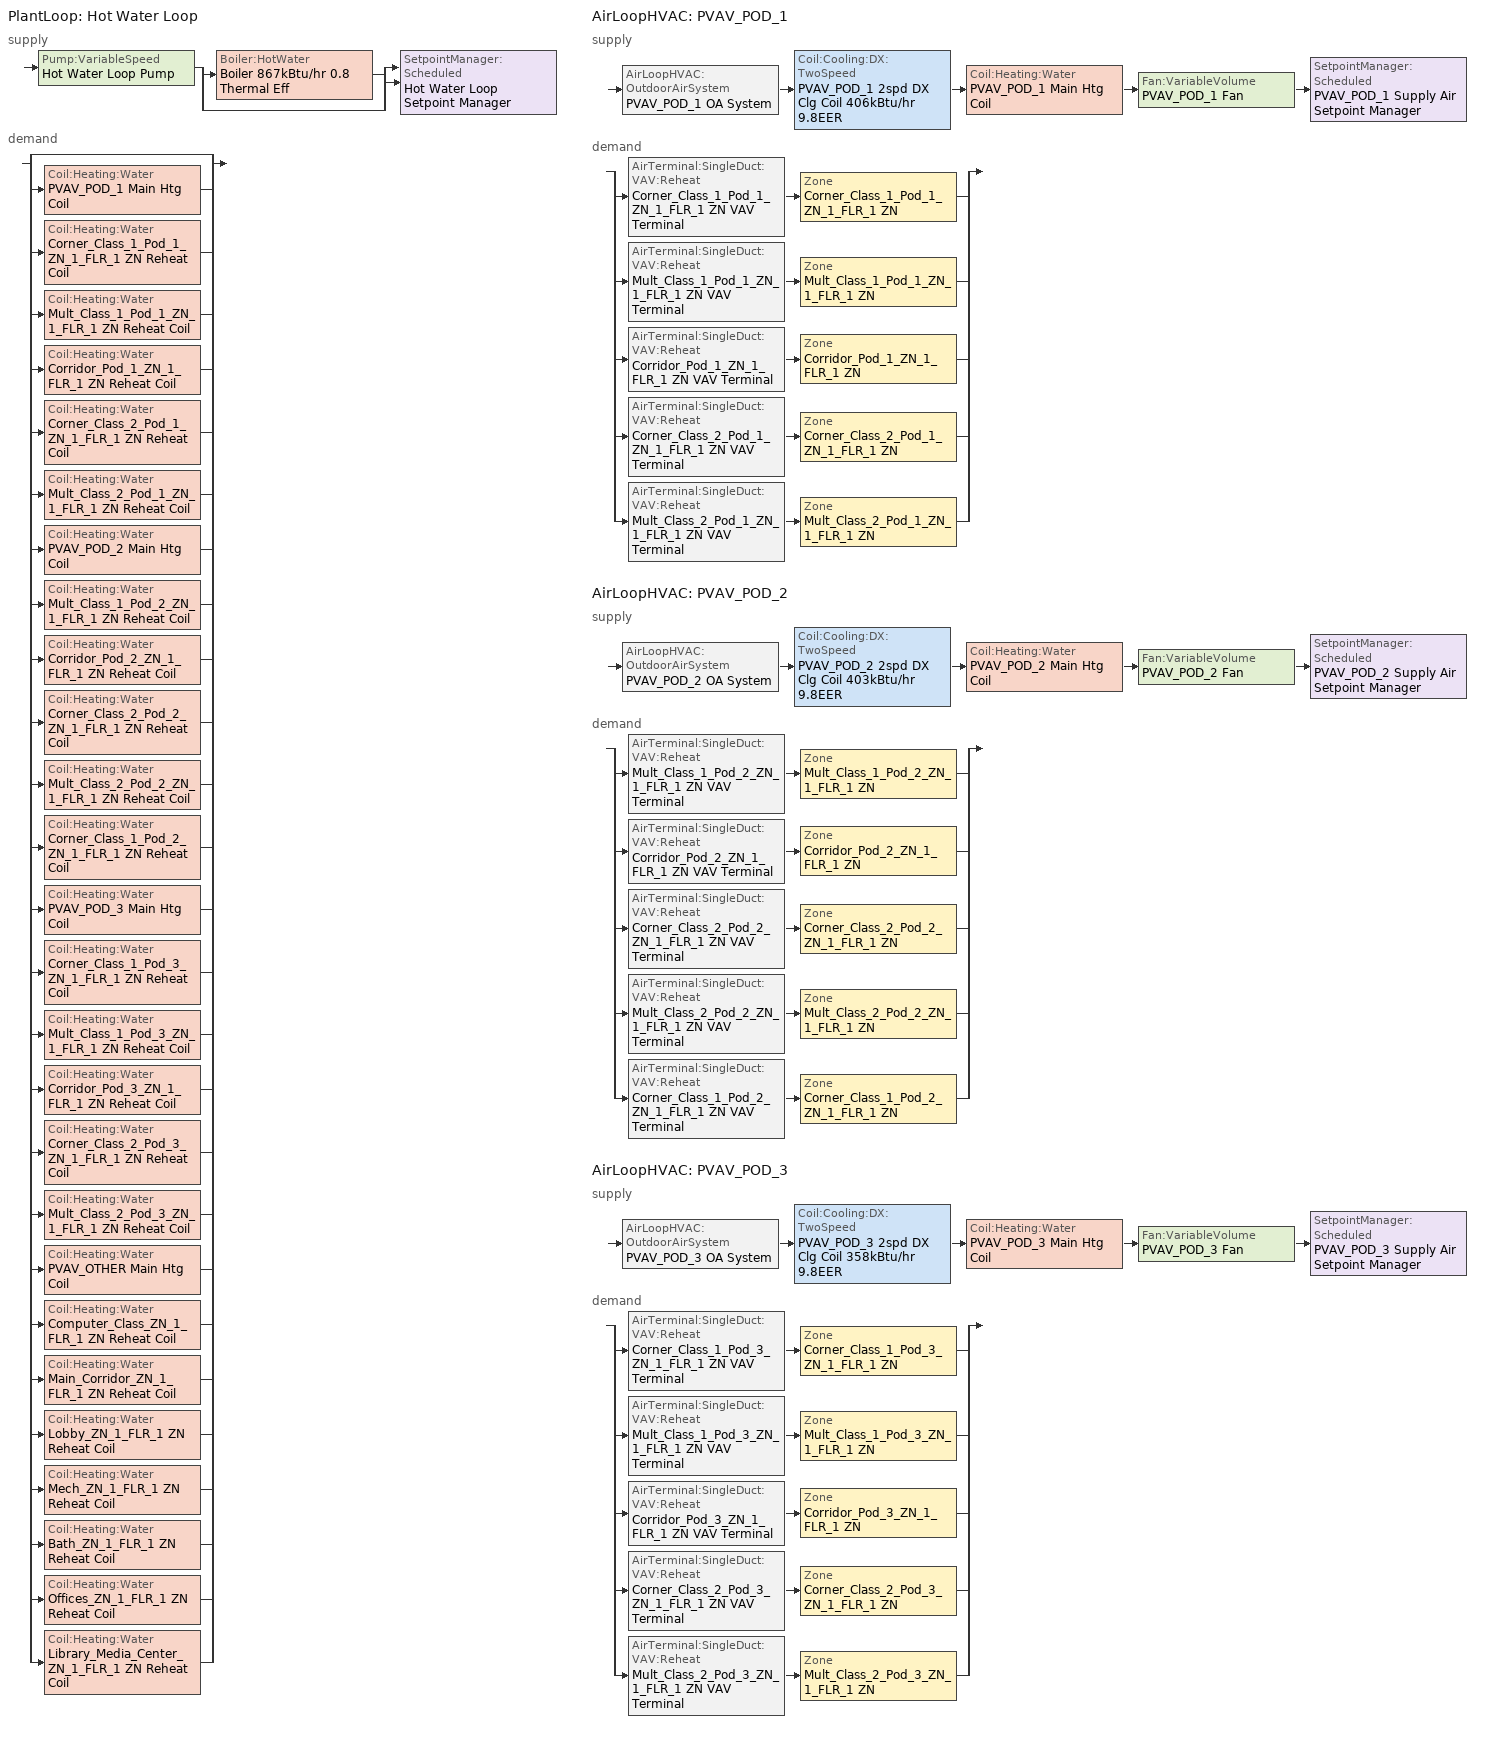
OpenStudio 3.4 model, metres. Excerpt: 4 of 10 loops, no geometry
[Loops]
PlantLoop 'Hot Water Loop'
 supply: Pump:VariableSpeed 'Hot Water Loop Pump' > split
  | Boiler:HotWater 'Boiler 867kBtu/hr 0.8 Thermal Eff'
  | bypass
  join > SetpointManager:Scheduled 'Hot Water Loop Setpoint Manager'
 demand: split
  | bypass
  | Coil:Heating:Water 'PVAV_POD_1 Main Htg Coil'
  | Coil:Heating:Water 'Corner_Class_1_Pod_1_ZN_1_FLR_1 ZN Reheat Coil'
  | Coil:Heating:Water 'Mult_Class_1_Pod_1_ZN_1_FLR_1 ZN Reheat Coil'
  | Coil:Heating:Water 'Corridor_Pod_1_ZN_1_FLR_1 ZN Reheat Coil'
  | Coil:Heating:Water 'Corner_Class_2_Pod_1_ZN_1_FLR_1 ZN Reheat Coil'
  | Coil:Heating:Water 'Mult_Class_2_Pod_1_ZN_1_FLR_1 ZN Reheat Coil'
  | Coil:Heating:Water 'PVAV_POD_2 Main Htg Coil'
  | Coil:Heating:Water 'Mult_Class_1_Pod_2_ZN_1_FLR_1 ZN Reheat Coil'
  | Coil:Heating:Water 'Corridor_Pod_2_ZN_1_FLR_1 ZN Reheat Coil'
  | Coil:Heating:Water 'Corner_Class_2_Pod_2_ZN_1_FLR_1 ZN Reheat Coil'
  | Coil:Heating:Water 'Mult_Class_2_Pod_2_ZN_1_FLR_1 ZN Reheat Coil'
  | Coil:Heating:Water 'Corner_Class_1_Pod_2_ZN_1_FLR_1 ZN Reheat Coil'
  | Coil:Heating:Water 'PVAV_POD_3 Main Htg Coil'
  | Coil:Heating:Water 'Corner_Class_1_Pod_3_ZN_1_FLR_1 ZN Reheat Coil'
  | Coil:Heating:Water 'Mult_Class_1_Pod_3_ZN_1_FLR_1 ZN Reheat Coil'
  | Coil:Heating:Water 'Corridor_Pod_3_ZN_1_FLR_1 ZN Reheat Coil'
  | Coil:Heating:Water 'Corner_Class_2_Pod_3_ZN_1_FLR_1 ZN Reheat Coil'
  | Coil:Heating:Water 'Mult_Class_2_Pod_3_ZN_1_FLR_1 ZN Reheat Coil'
  | Coil:Heating:Water 'PVAV_OTHER Main Htg Coil'
  | Coil:Heating:Water 'Computer_Class_ZN_1_FLR_1 ZN Reheat Coil'
  | Coil:Heating:Water 'Main_Corridor_ZN_1_FLR_1 ZN Reheat Coil'
  | Coil:Heating:Water 'Lobby_ZN_1_FLR_1 ZN Reheat Coil'
  | Coil:Heating:Water 'Mech_ZN_1_FLR_1 ZN Reheat Coil'
  | Coil:Heating:Water 'Bath_ZN_1_FLR_1 ZN Reheat Coil'
  | Coil:Heating:Water 'Offices_ZN_1_FLR_1 ZN Reheat Coil'
  | Coil:Heating:Water 'Library_Media_Center_ZN_1_FLR_1 ZN Reheat Coil'
AirLoopHVAC 'PVAV_POD_1'
 supply: AirLoopHVAC:OutdoorAirSystem 'PVAV_POD_1 OA System' > Coil:Cooling:DX:TwoSpeed 'PVAV_POD_1 2spd DX Clg Coil 406kBtu/hr 9.8EER' > Coil:Heating:Water 'PVAV_POD_1 Main Htg Coil' > Fan:VariableVolume 'PVAV_POD_1 Fan' > SetpointManager:Scheduled 'PVAV_POD_1 Supply Air Setpoint Manager'
 demand: split
  | AirTerminal:SingleDuct:VAV:Reheat 'Corner_Class_1_Pod_1_ZN_1_FLR_1 ZN VAV Terminal' > Zone 'Corner_Class_1_Pod_1_ZN_1_FLR_1 ZN'
  | AirTerminal:SingleDuct:VAV:Reheat 'Mult_Class_1_Pod_1_ZN_1_FLR_1 ZN VAV Terminal' > Zone 'Mult_Class_1_Pod_1_ZN_1_FLR_1 ZN'
  | AirTerminal:SingleDuct:VAV:Reheat 'Corridor_Pod_1_ZN_1_FLR_1 ZN VAV Terminal' > Zone 'Corridor_Pod_1_ZN_1_FLR_1 ZN'
  | AirTerminal:SingleDuct:VAV:Reheat 'Corner_Class_2_Pod_1_ZN_1_FLR_1 ZN VAV Terminal' > Zone 'Corner_Class_2_Pod_1_ZN_1_FLR_1 ZN'
  | AirTerminal:SingleDuct:VAV:Reheat 'Mult_Class_2_Pod_1_ZN_1_FLR_1 ZN VAV Terminal' > Zone 'Mult_Class_2_Pod_1_ZN_1_FLR_1 ZN'
AirLoopHVAC 'PVAV_POD_2'
 supply: AirLoopHVAC:OutdoorAirSystem 'PVAV_POD_2 OA System' > Coil:Cooling:DX:TwoSpeed 'PVAV_POD_2 2spd DX Clg Coil 403kBtu/hr 9.8EER' > Coil:Heating:Water 'PVAV_POD_2 Main Htg Coil' > Fan:VariableVolume 'PVAV_POD_2 Fan' > SetpointManager:Scheduled 'PVAV_POD_2 Supply Air Setpoint Manager'
 demand: split
  | AirTerminal:SingleDuct:VAV:Reheat 'Mult_Class_1_Pod_2_ZN_1_FLR_1 ZN VAV Terminal' > Zone 'Mult_Class_1_Pod_2_ZN_1_FLR_1 ZN'
  | AirTerminal:SingleDuct:VAV:Reheat 'Corridor_Pod_2_ZN_1_FLR_1 ZN VAV Terminal' > Zone 'Corridor_Pod_2_ZN_1_FLR_1 ZN'
  | AirTerminal:SingleDuct:VAV:Reheat 'Corner_Class_2_Pod_2_ZN_1_FLR_1 ZN VAV Terminal' > Zone 'Corner_Class_2_Pod_2_ZN_1_FLR_1 ZN'
  | AirTerminal:SingleDuct:VAV:Reheat 'Mult_Class_2_Pod_2_ZN_1_FLR_1 ZN VAV Terminal' > Zone 'Mult_Class_2_Pod_2_ZN_1_FLR_1 ZN'
  | AirTerminal:SingleDuct:VAV:Reheat 'Corner_Class_1_Pod_2_ZN_1_FLR_1 ZN VAV Terminal' > Zone 'Corner_Class_1_Pod_2_ZN_1_FLR_1 ZN'
AirLoopHVAC 'PVAV_POD_3'
 supply: AirLoopHVAC:OutdoorAirSystem 'PVAV_POD_3 OA System' > Coil:Cooling:DX:TwoSpeed 'PVAV_POD_3 2spd DX Clg Coil 358kBtu/hr 9.8EER' > Coil:Heating:Water 'PVAV_POD_3 Main Htg Coil' > Fan:VariableVolume 'PVAV_POD_3 Fan' > SetpointManager:Scheduled 'PVAV_POD_3 Supply Air Setpoint Manager'
 demand: split
  | AirTerminal:SingleDuct:VAV:Reheat 'Corner_Class_1_Pod_3_ZN_1_FLR_1 ZN VAV Terminal' > Zone 'Corner_Class_1_Pod_3_ZN_1_FLR_1 ZN'
  | AirTerminal:SingleDuct:VAV:Reheat 'Mult_Class_1_Pod_3_ZN_1_FLR_1 ZN VAV Terminal' > Zone 'Mult_Class_1_Pod_3_ZN_1_FLR_1 ZN'
  | AirTerminal:SingleDuct:VAV:Reheat 'Corridor_Pod_3_ZN_1_FLR_1 ZN VAV Terminal' > Zone 'Corridor_Pod_3_ZN_1_FLR_1 ZN'
  | AirTerminal:SingleDuct:VAV:Reheat 'Corner_Class_2_Pod_3_ZN_1_FLR_1 ZN VAV Terminal' > Zone 'Corner_Class_2_Pod_3_ZN_1_FLR_1 ZN'
  | AirTerminal:SingleDuct:VAV:Reheat 'Mult_Class_2_Pod_3_ZN_1_FLR_1 ZN VAV Terminal' > Zone 'Mult_Class_2_Pod_3_ZN_1_FLR_1 ZN'
[Sizing:Zone] Zone Cooling Design Supply Air Temperature Input Method=SupplyAirTemperature; Zone Cooling Design Supply Air Temperature {C}=12.7778; Zone Cooling Design Supply Air Temperature Difference {deltaC}=11.11; Zone Heating Design Supply Air Temperature Input Method=SupplyAirTemperature; Zone Heating Design Supply Air Temperature {C}=50; Zone Heating Design Supply Air Temperature Difference {deltaC}=11.11; Zone Cooling Design Supply Air Humidity Ratio {kg-H2O/kg-air}=0.0085; Zone Heating Design Supply Air Humidity Ratio {kg-H2O/kg-air}=0.008; Cooling Design Air Flow Method=DesignDay; Heating Design Air Flow Method=DesignDay; Account for Dedicated Outdoor Air System=No; Dedicated Outdoor Air System Control Strategy=NeutralSupplyAir; Dedicated Outdoor Air Low Setpoint Temperature for Design {C}=autosize; Dedicated Outdoor Air High Setpoint Temperature for Design {C}=autosize; Design Minimum Zone Ventilation Efficiency=0.6
Corner_Class_1_Pod_1_ZN_1_FLR_1 ZN; Corner_Class_1_Pod_2_ZN_1_FLR_1 ZN; Corner_Class_1_Pod_3_ZN_1_FLR_1 ZN; Corner_Class_2_Pod_1_ZN_1_FLR_1 ZN; Corner_Class_2_Pod_2_ZN_1_FLR_1 ZN; Corner_Class_2_Pod_3_ZN_1_FLR_1 ZN; Corridor_Pod_1_ZN_1_FLR_1 ZN; Corridor_Pod_2_ZN_1_FLR_1 ZN; Corridor_Pod_3_ZN_1_FLR_1 ZN; Mult_Class_1_Pod_1_ZN_1_FLR_1 ZN; Mult_Class_1_Pod_2_ZN_1_FLR_1 ZN; Mult_Class_1_Pod_3_ZN_1_FLR_1 ZN; Mult_Class_2_Pod_1_ZN_1_FLR_1 ZN; Mult_Class_2_Pod_2_ZN_1_FLR_1 ZN; Mult_Class_2_Pod_3_ZN_1_FLR_1 ZN
[Zone equipment]
Corner_Class_1_Pod_1_ZN_1_FLR_1 ZN: Corner_Class_1_Pod_1_ZN_1_FLR_1 ZN VAV Terminal
Corner_Class_1_Pod_2_ZN_1_FLR_1 ZN: Corner_Class_1_Pod_2_ZN_1_FLR_1 ZN VAV Terminal
Corner_Class_1_Pod_3_ZN_1_FLR_1 ZN: Corner_Class_1_Pod_3_ZN_1_FLR_1 ZN VAV Terminal
Corner_Class_2_Pod_1_ZN_1_FLR_1 ZN: Corner_Class_2_Pod_1_ZN_1_FLR_1 ZN VAV Terminal
Corner_Class_2_Pod_2_ZN_1_FLR_1 ZN: Corner_Class_2_Pod_2_ZN_1_FLR_1 ZN VAV Terminal
Corner_Class_2_Pod_3_ZN_1_FLR_1 ZN: Corner_Class_2_Pod_3_ZN_1_FLR_1 ZN VAV Terminal
Corridor_Pod_1_ZN_1_FLR_1 ZN: Corridor_Pod_1_ZN_1_FLR_1 ZN VAV Terminal
Corridor_Pod_2_ZN_1_FLR_1 ZN: Corridor_Pod_2_ZN_1_FLR_1 ZN VAV Terminal
Corridor_Pod_3_ZN_1_FLR_1 ZN: Corridor_Pod_3_ZN_1_FLR_1 ZN VAV Terminal
Mult_Class_1_Pod_1_ZN_1_FLR_1 ZN: Mult_Class_1_Pod_1_ZN_1_FLR_1 ZN VAV Terminal
Mult_Class_1_Pod_2_ZN_1_FLR_1 ZN: Mult_Class_1_Pod_2_ZN_1_FLR_1 ZN VAV Terminal
Mult_Class_1_Pod_3_ZN_1_FLR_1 ZN: Mult_Class_1_Pod_3_ZN_1_FLR_1 ZN VAV Terminal
Mult_Class_2_Pod_1_ZN_1_FLR_1 ZN: Mult_Class_2_Pod_1_ZN_1_FLR_1 ZN VAV Terminal
Mult_Class_2_Pod_2_ZN_1_FLR_1 ZN: Mult_Class_2_Pod_2_ZN_1_FLR_1 ZN VAV Terminal
Mult_Class_2_Pod_3_ZN_1_FLR_1 ZN: Mult_Class_2_Pod_3_ZN_1_FLR_1 ZN VAV Terminal
[PlantLoop]
Hot Water Loop: Fluid Type=Water; Glycol Concentration=0; Minimum Loop Temperature {C}=10; Plant Loop Volume {m3}=Autocalculate; Load Distribution Scheme=Optimal
[Sizing:Plant]
Hot Water Loop: Loop Type=Heating; Design Loop Exit Temperature {C}=82.2222; Loop Design Temperature Difference {deltaC}=11.1111; Sizing Option=NonCoincident; Zone Timesteps in Averaging Window=1; Coincident Sizing Factor Mode=None
[SetpointManager:Scheduled] Control Variable=Temperature
Name | Schedule | Setpoint Node or NodeList
Hot Water Loop Setpoint Manager | Hot Water Loop Temp - 180F | Hot Water Loop Supply Outlet Node
PVAV_POD_1 Supply Air Setpoint Manager | Supply Air Temp - 55.0F | PVAV_POD_1 Supply Outlet Node
PVAV_POD_2 Supply Air Setpoint Manager | Supply Air Temp - 55.0F | PVAV_POD_2 Supply Outlet Node
PVAV_POD_3 Supply Air Setpoint Manager | Supply Air Temp - 55.0F | PVAV_POD_3 Supply Outlet Node
[Pump:VariableSpeed]
Hot Water Loop Pump: Rated Pump Head {Pa}=179344; Motor Efficiency=0.865; Coefficient 1 of the Part Load Performance Curve=0; Coefficient 2 of the Part Load Performance Curve=3.2485; Coefficient 3 of the Part Load Performance Curve=-4.7443; Coefficient 4 of the Part Load Performance Curve=2.5294; Pump Control Type=Intermittent; Skin Loss Radiative Fraction=0.5; Design Power Sizing Method=PowerPerFlowPerPressure; Design Electric Power per Unit Flow Rate {W/(m3/s)}=348701.1; Design Shaft Power per Unit Flow Rate per Unit Head {W-s/m3-Pa}=1.28205; Design Minimum Flow Rate Fraction=0
[Boiler:HotWater]
Boiler 867kBtu/hr 0.8 Thermal Eff: Fuel Type=NaturalGas; Nominal Thermal Efficiency=0.8; Efficiency Curve Temperature Evaluation Variable=LeavingBoiler; Normalized Boiler Efficiency Curve=Boiler with No Minimum Turndown; Minimum Part Load Ratio=0; Maximum Part Load Ratio=1.2; Optimum Part Load Ratio=1; Water Outlet Upper Temperature Limit {C}=95; Boiler Flow Mode=LeavingSetpointModulated; Parasitic Electric Load {W}=0; Sizing Factor=1
[AirLoopHVAC] Availability Schedule=SchoolPrimary HVACOperationSchd; Design Supply Air Flow Rate {m3/s}=autosize; Design Return Air Flow Fraction of Supply Air Flow=1
PVAV_POD_1; PVAV_POD_2; PVAV_POD_3
[Sizing:System] Type of Load to Size On=Sensible; Central Heating Maximum System Air Flow Ratio=0.3; Preheat Design Temperature {C}=7.22222; Preheat Design Humidity Ratio {kg-H2O/kg-Air}=0.008; Precool Design Temperature {C}=12.7778; Precool Design Humidity Ratio {kg-H2O/kg-Air}=0.008; Central Cooling Design Supply Air Temperature {C}=12.7778; Central Heating Design Supply Air Temperature {C}=12.7778; Sizing Option=Coincident; 100% Outdoor Air in Cooling=No; 100% Outdoor Air in Heating=No; Central Cooling Design Supply Air Humidity Ratio {kg-H2O/kg-Air}=0.0085; Central Heating Design Supply Air Humidity Ratio {kg-H2O/kg-Air}=0.008; Cooling Design Air Flow Method=DesignDay; Heating Design Air Flow Method=DesignDay; System Outdoor Air Method=ZoneSum; Zone Maximum Outdoor Air Fraction=1; Cooling Supply Air Flow Rate Per Floor Area {m3/s-m2}=0.00996765; Cooling Fraction of Autosized Cooling Supply Air Flow Rate=1; Cooling Supply Air Flow Rate Per Unit Cooling Capacity {m3/s-W}=3.94755e-05; Heating Supply Air Flow Rate Per Floor Area {m3/s-m2}=0.00996765; Heating Fraction of Autosized Heating Supply Air Flow Rate=1; Heating Fraction of Autosized Cooling Supply Air Flow Rate=1; Heating Supply Air Flow Rate Per Unit Heating Capacity {m3/s-W}=3.15882e-05; Cooling Design Capacity Method=CoolingDesignCapacity; Cooling Design Capacity {W}=autosize; Cooling Design Capacity Per Floor Area {W/m2}=234.7; Fraction of Autosized Cooling Design Capacity=1; Heating Design Capacity Method=HeatingDesignCapacity; Heating Design Capacity {W}=autosize; Heating Design Capacity Per Floor Area {W/m2}=157; Fraction of Autosized Heating Design Capacity=1; Central Cooling Capacity Control Method=OnOff; Occupant Diversity=autosize
Name | Design Outdoor Air Flow Rate {m3/s}
PVAV_POD_1; PVAV_POD_2 | 3.706368
PVAV_POD_3 | 3.198876
[Fan:VariableVolume] Availability Schedule=Always On Discrete; Fan Total Efficiency=0.6006; Pressure Rise {Pa}=1389.92; Maximum Flow Rate {m3/s}=Autosize; Fan Power Minimum Flow Rate Input Method=Fraction; Fan Power Minimum Flow Fraction=0.25; Fan Power Minimum Air Flow Rate {m3/s}=0; Motor Efficiency=0.924; Motor In Airstream Fraction=1; Fan Power Coefficient 1=0.04076; Fan Power Coefficient 2=0.0881; Fan Power Coefficient 3=-0.0729; Fan Power Coefficient 4=0.9437; Fan Power Coefficient 5=0
PVAV_POD_1 Fan; PVAV_POD_2 Fan; PVAV_POD_3 Fan
[Coil:Heating:Water] Availability Schedule=Always On Discrete; Rated Inlet Water Temperature {C}=82.2222; Rated Outlet Water Temperature {C}=71.1111
Name | Rated Inlet Air Temperature {C} | Rated Outlet Air Temperature {C}
PVAV_POD_1 Main Htg Coil; PVAV_POD_2 Main Htg Coil; PVAV_POD_3 Main Htg Coil; PVAV_OTHER Main Htg Coil | 7.22222 | 12.7778
Corner_Class_1_Pod_1_ZN_1_FLR_1 ZN Reheat Coil; Mult_Class_1_Pod_1_ZN_1_FLR_1 ZN Reheat Coil; Corridor_Pod_1_ZN_1_FLR_1 ZN Reheat Coil; Corner_Class_2_Pod_1_ZN_1_FLR_1 ZN Reheat Coil; Mult_Class_2_Pod_1_ZN_1_FLR_1 ZN Reheat Coil; Mult_Class_1_Pod_2_ZN_1_FLR_1 ZN Reheat Coil; Corridor_Pod_2_ZN_1_FLR_1 ZN Reheat Coil; Corner_Class_2_Pod_2_ZN_1_FLR_1 ZN Reheat Coil; Mult_Class_2_Pod_2_ZN_1_FLR_1 ZN Reheat Coil; Corner_Class_1_Pod_2_ZN_1_FLR_1 ZN Reheat Coil; Corner_Class_1_Pod_3_ZN_1_FLR_1 ZN Reheat Coil; Mult_Class_1_Pod_3_ZN_1_FLR_1 ZN Reheat Coil; Corridor_Pod_3_ZN_1_FLR_1 ZN Reheat Coil; Corner_Class_2_Pod_3_ZN_1_FLR_1 ZN Reheat Coil; Mult_Class_2_Pod_3_ZN_1_FLR_1 ZN Reheat Coil; Computer_Class_ZN_1_FLR_1 ZN Reheat Coil; Main_Corridor_ZN_1_FLR_1 ZN Reheat Coil; Lobby_ZN_1_FLR_1 ZN Reheat Coil; Mech_ZN_1_FLR_1 ZN Reheat Coil; Bath_ZN_1_FLR_1 ZN Reheat Coil; Offices_ZN_1_FLR_1 ZN Reheat Coil; Library_Media_Center_ZN_1_FLR_1 ZN Reheat Coil | 12.7778 | 50
[Controller:WaterCoil] Action=Normal; Controller Convergence Tolerance {deltaC}=0.0001; Minimum Actuated Flow {m3/s}=0
Name | Water Coil
PVAV_POD_1 Main Htg Coil Controller | PVAV_POD_1 Main Htg Coil
Corner_Class_1_Pod_1_ZN_1_FLR_1 ZN Reheat Coil Controller | Corner_Class_1_Pod_1_ZN_1_FLR_1 ZN Reheat Coil
Mult_Class_1_Pod_1_ZN_1_FLR_1 ZN Reheat Coil Controller | Mult_Class_1_Pod_1_ZN_1_FLR_1 ZN Reheat Coil
Corridor_Pod_1_ZN_1_FLR_1 ZN Reheat Coil Controller | Corridor_Pod_1_ZN_1_FLR_1 ZN Reheat Coil
Corner_Class_2_Pod_1_ZN_1_FLR_1 ZN Reheat Coil Controller | Corner_Class_2_Pod_1_ZN_1_FLR_1 ZN Reheat Coil
Mult_Class_2_Pod_1_ZN_1_FLR_1 ZN Reheat Coil Controller | Mult_Class_2_Pod_1_ZN_1_FLR_1 ZN Reheat Coil
PVAV_POD_2 Main Htg Coil Controller | PVAV_POD_2 Main Htg Coil
Mult_Class_1_Pod_2_ZN_1_FLR_1 ZN Reheat Coil Controller | Mult_Class_1_Pod_2_ZN_1_FLR_1 ZN Reheat Coil
Corridor_Pod_2_ZN_1_FLR_1 ZN Reheat Coil Controller | Corridor_Pod_2_ZN_1_FLR_1 ZN Reheat Coil
Corner_Class_2_Pod_2_ZN_1_FLR_1 ZN Reheat Coil Controller | Corner_Class_2_Pod_2_ZN_1_FLR_1 ZN Reheat Coil
Mult_Class_2_Pod_2_ZN_1_FLR_1 ZN Reheat Coil Controller | Mult_Class_2_Pod_2_ZN_1_FLR_1 ZN Reheat Coil
Corner_Class_1_Pod_2_ZN_1_FLR_1 ZN Reheat Coil Controller | Corner_Class_1_Pod_2_ZN_1_FLR_1 ZN Reheat Coil
PVAV_POD_3 Main Htg Coil Controller | PVAV_POD_3 Main Htg Coil
Corner_Class_1_Pod_3_ZN_1_FLR_1 ZN Reheat Coil Controller | Corner_Class_1_Pod_3_ZN_1_FLR_1 ZN Reheat Coil
Mult_Class_1_Pod_3_ZN_1_FLR_1 ZN Reheat Coil Controller | Mult_Class_1_Pod_3_ZN_1_FLR_1 ZN Reheat Coil
Corridor_Pod_3_ZN_1_FLR_1 ZN Reheat Coil Controller | Corridor_Pod_3_ZN_1_FLR_1 ZN Reheat Coil
Corner_Class_2_Pod_3_ZN_1_FLR_1 ZN Reheat Coil Controller | Corner_Class_2_Pod_3_ZN_1_FLR_1 ZN Reheat Coil
Mult_Class_2_Pod_3_ZN_1_FLR_1 ZN Reheat Coil Controller | Mult_Class_2_Pod_3_ZN_1_FLR_1 ZN Reheat Coil
PVAV_OTHER Main Htg Coil Controller | PVAV_OTHER Main Htg Coil
Computer_Class_ZN_1_FLR_1 ZN Reheat Coil Controller | Computer_Class_ZN_1_FLR_1 ZN Reheat Coil
Main_Corridor_ZN_1_FLR_1 ZN Reheat Coil Controller | Main_Corridor_ZN_1_FLR_1 ZN Reheat Coil
Lobby_ZN_1_FLR_1 ZN Reheat Coil Controller | Lobby_ZN_1_FLR_1 ZN Reheat Coil
Mech_ZN_1_FLR_1 ZN Reheat Coil Controller | Mech_ZN_1_FLR_1 ZN Reheat Coil
Bath_ZN_1_FLR_1 ZN Reheat Coil Controller | Bath_ZN_1_FLR_1 ZN Reheat Coil
Offices_ZN_1_FLR_1 ZN Reheat Coil Controller | Offices_ZN_1_FLR_1 ZN Reheat Coil
Library_Media_Center_ZN_1_FLR_1 ZN Reheat Coil Controller | Library_Media_Center_ZN_1_FLR_1 ZN Reheat Coil
[Coil:Cooling:DX:TwoSpeed] Availability Schedule=Always On Discrete; Rated High Speed Total Cooling Capacity {W}=Autosize; Rated High Speed Sensible Heat Ratio=Autosize; Rated High Speed COP {W/W}=3.39929; Rated High Speed Air Flow Rate {m3/s}=Autosize; Unit Internal Static Air Pressure {Pa}=773.3; Total Cooling Capacity Function of Temperature Curve=PSZ-AC_Unitary_PackagecoolCapFT; Total Cooling Capacity Function of Flow Fraction Curve=PSZ-AC_Unitary_PackagecoolFFF; Energy Input Ratio Function of Temperature Curve=PSZ-AC DX Unitary Package EIRFT; Energy Input Ratio Function of Flow Fraction Curve=PSZ-AC_Unitary_PackagecoolEIRFFF; Part Load Fraction Correlation Curve=PSZ-AC_Unitary_PackagecoolPLR; Rated Low Speed Total Cooling Capacity {W}=Autosize; Rated Low Speed Sensible Heat Ratio=0.69; Rated Low Speed COP {W/W}=3.39929; Low Speed Total Cooling Capacity Function of Temperature Curve=PSZ-AC_Unitary_PackagecoolCapFT; Low Speed Energy Input Ratio Function of Temperature Curve=PSZ-AC DX Unitary Package EIRFT; Condenser Type=AirCooled; Minimum Outdoor Dry-Bulb Temperature for Compressor Operation {C}=-25; High Speed Evaporative Condenser Effectiveness=0; High Speed Evaporative Condenser Air Flow Rate {m3/s}=Autosize; High Speed Evaporative Condenser Pump Rated Power Consumption {W}=Autosize; Low Speed Evaporative Condenser Effectiveness=0; Low Speed Evaporative Condenser Air Flow Rate {m3/s}=Autosize; Low Speed Evaporative Condenser Pump Rated Power Consumption {W}=Autosize; Basin Heater Capacity {W/K}=10; Basin Heater Setpoint Temperature {C}=2
PVAV_POD_1 2spd DX Clg Coil 406kBtu/hr 9.8EER; PVAV_POD_2 2spd DX Clg Coil 403kBtu/hr 9.8EER; PVAV_POD_3 2spd DX Clg Coil 358kBtu/hr 9.8EER
[Controller:OutdoorAir] Minimum Outdoor Air Flow Rate {m3/s}=0; Maximum Outdoor Air Flow Rate {m3/s}=Autosize; Economizer Control Type=DifferentialEnthalpy; Economizer Control Action Type=ModulateFlow; Lockout Type=LockoutWithHeating; Minimum Limit Type=FixedMinimum; Minimum Outdoor Air Schedule=SchoolPrimary MinOA_MotorizedDamper_Sched; High Humidity Control=No; Heat Recovery Bypass Control Type=BypassWhenOAFlowGreaterThanMinimum
Name | Controller Mechanical Ventilation
Controller Outdoor Air 1 | PVAV_POD_1 Ventilation Controller
Controller Outdoor Air 2 | PVAV_POD_2 Ventilation Controller
Controller Outdoor Air 3 | PVAV_POD_3 Ventilation Controller
[Controller:MechanicalVentilation] Availability Schedule=SchoolPrimary MinOA_MotorizedDamper_Sched
PVAV_POD_1 Ventilation Controller; PVAV_POD_2 Ventilation Controller; PVAV_POD_3 Ventilation Controller
[AirLoopHVAC:OutdoorAirSystem]
Name | Controller
PVAV_POD_1 OA System | Controller Outdoor Air 1
PVAV_POD_2 OA System | Controller Outdoor Air 2
PVAV_POD_3 OA System | Controller Outdoor Air 3
[AirTerminal:SingleDuct:VAV:Reheat] Availability Schedule=Always On Discrete; Maximum Air Flow Rate {m3/s}=AutoSize; Zone Minimum Air Flow Input Method=Constant; Fixed Minimum Air Flow Rate {m3/s}=0; Maximum Hot Water or Steam Flow Rate {m3/s}=AutoSize; Minimum Hot Water or Steam Flow Rate {m3/s}=0; Convergence Tolerance=0.001; Damper Heating Action=ReverseWithLimits; Maximum Flow per Zone Floor Area During Reheat {m3/s-m2}=AutoSize; Maximum Flow Fraction During Reheat=AutoSize; Maximum Reheat Air Temperature {C}=50; Control For Outdoor Air=No
Name | Constant Minimum Air Flow Fraction | Reheat Coil
Corner_Class_1_Pod_1_ZN_1_FLR_1 ZN VAV Terminal | 0.767364 | Corner_Class_1_Pod_1_ZN_1_FLR_1 ZN Reheat Coil
Mult_Class_1_Pod_1_ZN_1_FLR_1 ZN VAV Terminal | 0.767364 | Mult_Class_1_Pod_1_ZN_1_FLR_1 ZN Reheat Coil
Corridor_Pod_1_ZN_1_FLR_1 ZN VAV Terminal | 0.767364 | Corridor_Pod_1_ZN_1_FLR_1 ZN Reheat Coil
Corner_Class_2_Pod_1_ZN_1_FLR_1 ZN VAV Terminal | 0.767364 | Corner_Class_2_Pod_1_ZN_1_FLR_1 ZN Reheat Coil
Mult_Class_2_Pod_1_ZN_1_FLR_1 ZN VAV Terminal | 0.767364 | Mult_Class_2_Pod_1_ZN_1_FLR_1 ZN Reheat Coil
Mult_Class_1_Pod_2_ZN_1_FLR_1 ZN VAV Terminal | 0.773772 | Mult_Class_1_Pod_2_ZN_1_FLR_1 ZN Reheat Coil
Corridor_Pod_2_ZN_1_FLR_1 ZN VAV Terminal | 0.773772 | Corridor_Pod_2_ZN_1_FLR_1 ZN Reheat Coil
Corner_Class_2_Pod_2_ZN_1_FLR_1 ZN VAV Terminal | 0.773772 | Corner_Class_2_Pod_2_ZN_1_FLR_1 ZN Reheat Coil
Mult_Class_2_Pod_2_ZN_1_FLR_1 ZN VAV Terminal | 0.773772 | Mult_Class_2_Pod_2_ZN_1_FLR_1 ZN Reheat Coil
Corner_Class_1_Pod_2_ZN_1_FLR_1 ZN VAV Terminal | 0.773772 | Corner_Class_1_Pod_2_ZN_1_FLR_1 ZN Reheat Coil
Corner_Class_1_Pod_3_ZN_1_FLR_1 ZN VAV Terminal | 0.752677 | Corner_Class_1_Pod_3_ZN_1_FLR_1 ZN Reheat Coil
Mult_Class_1_Pod_3_ZN_1_FLR_1 ZN VAV Terminal | 0.752677 | Mult_Class_1_Pod_3_ZN_1_FLR_1 ZN Reheat Coil
Corridor_Pod_3_ZN_1_FLR_1 ZN VAV Terminal | 0.752677 | Corridor_Pod_3_ZN_1_FLR_1 ZN Reheat Coil
Corner_Class_2_Pod_3_ZN_1_FLR_1 ZN VAV Terminal | 0.752677 | Corner_Class_2_Pod_3_ZN_1_FLR_1 ZN Reheat Coil
Mult_Class_2_Pod_3_ZN_1_FLR_1 ZN VAV Terminal | 0.752677 | Mult_Class_2_Pod_3_ZN_1_FLR_1 ZN Reheat Coil
[EnergyManagementSystem:Sensor] Output Variable or Output Meter=Zone Lights Electricity Rate
Name | Output Variable or Output Meter Index Key
Corner_Class_1_Pod_1_ZN_1_FLR_1ZN_LSr | Corner_Class_1_Pod_1_ZN_1_FLR_1 ZN
Corner_Class_1_Pod_2_ZN_1_FLR_1ZN_LSr | Corner_Class_1_Pod_2_ZN_1_FLR_1 ZN
Corner_Class_1_Pod_3_ZN_1_FLR_1ZN_LSr | Corner_Class_1_Pod_3_ZN_1_FLR_1 ZN
Corner_Class_2_Pod_1_ZN_1_FLR_1ZN_LSr | Corner_Class_2_Pod_1_ZN_1_FLR_1 ZN
Corner_Class_2_Pod_2_ZN_1_FLR_1ZN_LSr | Corner_Class_2_Pod_2_ZN_1_FLR_1 ZN
Corner_Class_2_Pod_3_ZN_1_FLR_1ZN_LSr | Corner_Class_2_Pod_3_ZN_1_FLR_1 ZN
Corridor_Pod_1_ZN_1_FLR_1ZN_LSr | Corridor_Pod_1_ZN_1_FLR_1 ZN
Corridor_Pod_2_ZN_1_FLR_1ZN_LSr | Corridor_Pod_2_ZN_1_FLR_1 ZN
Corridor_Pod_3_ZN_1_FLR_1ZN_LSr | Corridor_Pod_3_ZN_1_FLR_1 ZN
Mult_Class_1_Pod_1_ZN_1_FLR_1ZN_LSr | Mult_Class_1_Pod_1_ZN_1_FLR_1 ZN
Mult_Class_1_Pod_2_ZN_1_FLR_1ZN_LSr | Mult_Class_1_Pod_2_ZN_1_FLR_1 ZN
Mult_Class_1_Pod_3_ZN_1_FLR_1ZN_LSr | Mult_Class_1_Pod_3_ZN_1_FLR_1 ZN
Mult_Class_2_Pod_1_ZN_1_FLR_1ZN_LSr | Mult_Class_2_Pod_1_ZN_1_FLR_1 ZN
Mult_Class_2_Pod_2_ZN_1_FLR_1ZN_LSr | Mult_Class_2_Pod_2_ZN_1_FLR_1 ZN
Mult_Class_2_Pod_3_ZN_1_FLR_1ZN_LSr | Mult_Class_2_Pod_3_ZN_1_FLR_1 ZN
[EnergyManagementSystem:Program]
SET_Corner_Class_1_Pod_2_ZN_1_FLR_1ZN_Light_EMS_Program: SET Corner_Class_1_Pod_2_ZN_1_FLR_1ZN_LSr_IP=0.093*Corner_Class_1_Pod_2_ZN_1_FLR_1ZN_LSr/Corner_Class_1_Pod_2_ZN_1_FLR_1ZN_Area; IF (Business_Sensor <= 0) && (Corner_Class_1_Pod_2_ZN_1_FLR_1ZN_LSr_IP >= 0.02); SET Corner_Class_1_Pod_2_ZN_1_FLR_1ZN_Light1_Actuator = 0.02*Corner_Class_1_Pod_2_ZN_1_FLR_1ZN_Area/0.09290304; ELSE; SET Corner_Class_1_Pod_2_ZN_1_FLR_1ZN_Light1_Actuator = NULL; ENDIF
SET_Corner_Class_1_Pod_3_ZN_1_FLR_1ZN_Light_EMS_Program: SET Corner_Class_1_Pod_3_ZN_1_FLR_1ZN_LSr_IP=0.093*Corner_Class_1_Pod_3_ZN_1_FLR_1ZN_LSr/Corner_Class_1_Pod_3_ZN_1_FLR_1ZN_Area; IF (Business_Sensor <= 0) && (Corner_Class_1_Pod_3_ZN_1_FLR_1ZN_LSr_IP >= 0.02); SET Corner_Class_1_Pod_3_ZN_1_FLR_1ZN_Light1_Actuator = 0.02*Corner_Class_1_Pod_3_ZN_1_FLR_1ZN_Area/0.09290304; ELSE; SET Corner_Class_1_Pod_3_ZN_1_FLR_1ZN_Light1_Actuator = NULL; ENDIF
SET_Corner_Class_2_Pod_1_ZN_1_FLR_1ZN_Light_EMS_Program: SET Corner_Class_2_Pod_1_ZN_1_FLR_1ZN_LSr_IP=0.093*Corner_Class_2_Pod_1_ZN_1_FLR_1ZN_LSr/Corner_Class_2_Pod_1_ZN_1_FLR_1ZN_Area; IF (Business_Sensor <= 0) && (Corner_Class_2_Pod_1_ZN_1_FLR_1ZN_LSr_IP >= 0.02); SET Corner_Class_2_Pod_1_ZN_1_FLR_1ZN_Light1_Actuator = 0.02*Corner_Class_2_Pod_1_ZN_1_FLR_1ZN_Area/0.09290304; ELSE; SET Corner_Class_2_Pod_1_ZN_1_FLR_1ZN_Light1_Actuator = NULL; ENDIF
SET_Corner_Class_2_Pod_2_ZN_1_FLR_1ZN_Light_EMS_Program: SET Corner_Class_2_Pod_2_ZN_1_FLR_1ZN_LSr_IP=0.093*Corner_Class_2_Pod_2_ZN_1_FLR_1ZN_LSr/Corner_Class_2_Pod_2_ZN_1_FLR_1ZN_Area; IF (Business_Sensor <= 0) && (Corner_Class_2_Pod_2_ZN_1_FLR_1ZN_LSr_IP >= 0.02); SET Corner_Class_2_Pod_2_ZN_1_FLR_1ZN_Light1_Actuator = 0.02*Corner_Class_2_Pod_2_ZN_1_FLR_1ZN_Area/0.09290304; ELSE; SET Corner_Class_2_Pod_2_ZN_1_FLR_1ZN_Light1_Actuator = NULL; ENDIF
SET_Corner_Class_2_Pod_3_ZN_1_FLR_1ZN_Light_EMS_Program: SET Corner_Class_2_Pod_3_ZN_1_FLR_1ZN_LSr_IP=0.093*Corner_Class_2_Pod_3_ZN_1_FLR_1ZN_LSr/Corner_Class_2_Pod_3_ZN_1_FLR_1ZN_Area; IF (Business_Sensor <= 0) && (Corner_Class_2_Pod_3_ZN_1_FLR_1ZN_LSr_IP >= 0.02); SET Corner_Class_2_Pod_3_ZN_1_FLR_1ZN_Light1_Actuator = 0.02*Corner_Class_2_Pod_3_ZN_1_FLR_1ZN_Area/0.09290304; ELSE; SET Corner_Class_2_Pod_3_ZN_1_FLR_1ZN_Light1_Actuator = NULL; ENDIF
SET_Corridor_Pod_1_ZN_1_FLR_1ZN_Light_EMS_Program: SET Corridor_Pod_1_ZN_1_FLR_1ZN_LSr_IP=0.093*Corridor_Pod_1_ZN_1_FLR_1ZN_LSr/Corridor_Pod_1_ZN_1_FLR_1ZN_Area; IF (Business_Sensor <= 0) && (Corridor_Pod_1_ZN_1_FLR_1ZN_LSr_IP >= 0.02); SET Corridor_Pod_1_ZN_1_FLR_1ZN_Light1_Actuator = 0.02*Corridor_Pod_1_ZN_1_FLR_1ZN_Area/0.09290304; ELSE; SET Corridor_Pod_1_ZN_1_FLR_1ZN_Light1_Actuator = NULL; ENDIF
SET_Corridor_Pod_2_ZN_1_FLR_1ZN_Light_EMS_Program: SET Corridor_Pod_2_ZN_1_FLR_1ZN_LSr_IP=0.093*Corridor_Pod_2_ZN_1_FLR_1ZN_LSr/Corridor_Pod_2_ZN_1_FLR_1ZN_Area; IF (Business_Sensor <= 0) && (Corridor_Pod_2_ZN_1_FLR_1ZN_LSr_IP >= 0.02); SET Corridor_Pod_2_ZN_1_FLR_1ZN_Light1_Actuator = 0.02*Corridor_Pod_2_ZN_1_FLR_1ZN_Area/0.09290304; ELSE; SET Corridor_Pod_2_ZN_1_FLR_1ZN_Light1_Actuator = NULL; ENDIF
SET_Corridor_Pod_3_ZN_1_FLR_1ZN_Light_EMS_Program: SET Corridor_Pod_3_ZN_1_FLR_1ZN_LSr_IP=0.093*Corridor_Pod_3_ZN_1_FLR_1ZN_LSr/Corridor_Pod_3_ZN_1_FLR_1ZN_Area; IF (Business_Sensor <= 0) && (Corridor_Pod_3_ZN_1_FLR_1ZN_LSr_IP >= 0.02); SET Corridor_Pod_3_ZN_1_FLR_1ZN_Light1_Actuator = 0.02*Corridor_Pod_3_ZN_1_FLR_1ZN_Area/0.09290304; ELSE; SET Corridor_Pod_3_ZN_1_FLR_1ZN_Light1_Actuator = NULL; ENDIF
SET_Gym_ZN_1_FLR_1ZN_Light_EMS_Program: SET Gym_ZN_1_FLR_1ZN_LSr_IP=0.093*Gym_ZN_1_FLR_1ZN_LSr/Gym_ZN_1_FLR_1ZN_Area; IF (Business_Sensor <= 0) && (Gym_ZN_1_FLR_1ZN_LSr_IP >= 0.02); SET Gym_ZN_1_FLR_1ZN_Light1_Actuator = 0.02*Gym_ZN_1_FLR_1ZN_Area/0.09290304; ELSE; SET Gym_ZN_1_FLR_1ZN_Light1_Actuator = NULL; ENDIF
SET_Kitchen_ZN_1_FLR_1ZN_Light_EMS_Program: SET Kitchen_ZN_1_FLR_1ZN_LSr_IP=0.093*Kitchen_ZN_1_FLR_1ZN_LSr/Kitchen_ZN_1_FLR_1ZN_Area; IF (Business_Sensor <= 0) && (Kitchen_ZN_1_FLR_1ZN_LSr_IP >= 0.02); SET Kitchen_ZN_1_FLR_1ZN_Light1_Actuator = 0.02*Kitchen_ZN_1_FLR_1ZN_Area/0.09290304; ELSE; SET Kitchen_ZN_1_FLR_1ZN_Light1_Actuator = NULL; ENDIF
SET_Library_Media_Center_ZN_1_FLR_1ZN_Light_EMS_Program: SET Library_Media_Center_ZN_1_FLR_1ZN_LSr_IP=0.093*Library_Media_Center_ZN_1_FLR_1ZN_LSr/Library_Media_Center_ZN_1_FLR_1ZN_Area; IF (Business_Sensor <= 0) && (Library_Media_Center_ZN_1_FLR_1ZN_LSr_IP >= 0.02); SET Library_Media_Center_ZN_1_FLR_1ZN_Light1_Actuator = 0.02*Library_Media_Center_ZN_1_FLR_1ZN_Area/0.09290304; ELSE; SET Library_Media_Center_ZN_1_FLR_1ZN_Light1_Actuator = NULL; ENDIF
SET_Lobby_ZN_1_FLR_1ZN_Light_EMS_Program: SET Lobby_ZN_1_FLR_1ZN_LSr_IP=0.093*Lobby_ZN_1_FLR_1ZN_LSr/Lobby_ZN_1_FLR_1ZN_Area; IF (Business_Sensor <= 0) && (Lobby_ZN_1_FLR_1ZN_LSr_IP >= 0.02); SET Lobby_ZN_1_FLR_1ZN_Light1_Actuator = 0.02*Lobby_ZN_1_FLR_1ZN_Area/0.09290304; ELSE; SET Lobby_ZN_1_FLR_1ZN_Light1_Actuator = NULL; ENDIF
SET_Main_Corridor_ZN_1_FLR_1ZN_Light_EMS_Program: SET Main_Corridor_ZN_1_FLR_1ZN_LSr_IP=0.093*Main_Corridor_ZN_1_FLR_1ZN_LSr/Main_Corridor_ZN_1_FLR_1ZN_Area; IF (Business_Sensor <= 0) && (Main_Corridor_ZN_1_FLR_1ZN_LSr_IP >= 0.02); SET Main_Corridor_ZN_1_FLR_1ZN_Light1_Actuator = 0.02*Main_Corridor_ZN_1_FLR_1ZN_Area/0.09290304; ELSE; SET Main_Corridor_ZN_1_FLR_1ZN_Light1_Actuator = NULL; ENDIF
SET_Mech_ZN_1_FLR_1ZN_Light_EMS_Program: SET Mech_ZN_1_FLR_1ZN_LSr_IP=0.093*Mech_ZN_1_FLR_1ZN_LSr/Mech_ZN_1_FLR_1ZN_Area; IF (Business_Sensor <= 0) && (Mech_ZN_1_FLR_1ZN_LSr_IP >= 0.02); SET Mech_ZN_1_FLR_1ZN_Light1_Actuator = 0.02*Mech_ZN_1_FLR_1ZN_Area/0.09290304; ELSE; SET Mech_ZN_1_FLR_1ZN_Light1_Actuator = NULL; ENDIF
SET_Mult_Class_1_Pod_1_ZN_1_FLR_1ZN_Light_EMS_Program: SET Mult_Class_1_Pod_1_ZN_1_FLR_1ZN_LSr_IP=0.093*Mult_Class_1_Pod_1_ZN_1_FLR_1ZN_LSr/Mult_Class_1_Pod_1_ZN_1_FLR_1ZN_Area; IF (Business_Sensor <= 0) && (Mult_Class_1_Pod_1_ZN_1_FLR_1ZN_LSr_IP >= 0.02); SET Mult_Class_1_Pod_1_ZN_1_FLR_1ZN_Light1_Actuator = 0.02*Mult_Class_1_Pod_1_ZN_1_FLR_1ZN_Area/0.09290304; ELSE; SET Mult_Class_1_Pod_1_ZN_1_FLR_1ZN_Light1_Actuator = NULL; ENDIF
SET_Mult_Class_1_Pod_2_ZN_1_FLR_1ZN_Light_EMS_Program: SET Mult_Class_1_Pod_2_ZN_1_FLR_1ZN_LSr_IP=0.093*Mult_Class_1_Pod_2_ZN_1_FLR_1ZN_LSr/Mult_Class_1_Pod_2_ZN_1_FLR_1ZN_Area; IF (Business_Sensor <= 0) && (Mult_Class_1_Pod_2_ZN_1_FLR_1ZN_LSr_IP >= 0.02); SET Mult_Class_1_Pod_2_ZN_1_FLR_1ZN_Light1_Actuator = 0.02*Mult_Class_1_Pod_2_ZN_1_FLR_1ZN_Area/0.09290304; ELSE; SET Mult_Class_1_Pod_2_ZN_1_FLR_1ZN_Light1_Actuator = NULL; ENDIF
SET_Mult_Class_1_Pod_3_ZN_1_FLR_1ZN_Light_EMS_Program: SET Mult_Class_1_Pod_3_ZN_1_FLR_1ZN_LSr_IP=0.093*Mult_Class_1_Pod_3_ZN_1_FLR_1ZN_LSr/Mult_Class_1_Pod_3_ZN_1_FLR_1ZN_Area; IF (Business_Sensor <= 0) && (Mult_Class_1_Pod_3_ZN_1_FLR_1ZN_LSr_IP >= 0.02); SET Mult_Class_1_Pod_3_ZN_1_FLR_1ZN_Light1_Actuator = 0.02*Mult_Class_1_Pod_3_ZN_1_FLR_1ZN_Area/0.09290304; ELSE; SET Mult_Class_1_Pod_3_ZN_1_FLR_1ZN_Light1_Actuator = NULL; ENDIF
SET_Mult_Class_2_Pod_1_ZN_1_FLR_1ZN_Light_EMS_Program: SET Mult_Class_2_Pod_1_ZN_1_FLR_1ZN_LSr_IP=0.093*Mult_Class_2_Pod_1_ZN_1_FLR_1ZN_LSr/Mult_Class_2_Pod_1_ZN_1_FLR_1ZN_Area; IF (Business_Sensor <= 0) && (Mult_Class_2_Pod_1_ZN_1_FLR_1ZN_LSr_IP >= 0.02); SET Mult_Class_2_Pod_1_ZN_1_FLR_1ZN_Light1_Actuator = 0.02*Mult_Class_2_Pod_1_ZN_1_FLR_1ZN_Area/0.09290304; ELSE; SET Mult_Class_2_Pod_1_ZN_1_FLR_1ZN_Light1_Actuator = NULL; ENDIF
SET_Mult_Class_2_Pod_2_ZN_1_FLR_1ZN_Light_EMS_Program: SET Mult_Class_2_Pod_2_ZN_1_FLR_1ZN_LSr_IP=0.093*Mult_Class_2_Pod_2_ZN_1_FLR_1ZN_LSr/Mult_Class_2_Pod_2_ZN_1_FLR_1ZN_Area; IF (Business_Sensor <= 0) && (Mult_Class_2_Pod_2_ZN_1_FLR_1ZN_LSr_IP >= 0.02); SET Mult_Class_2_Pod_2_ZN_1_FLR_1ZN_Light1_Actuator = 0.02*Mult_Class_2_Pod_2_ZN_1_FLR_1ZN_Area/0.09290304; ELSE; SET Mult_Class_2_Pod_2_ZN_1_FLR_1ZN_Light1_Actuator = NULL; ENDIF
SET_Mult_Class_2_Pod_3_ZN_1_FLR_1ZN_Light_EMS_Program: SET Mult_Class_2_Pod_3_ZN_1_FLR_1ZN_LSr_IP=0.093*Mult_Class_2_Pod_3_ZN_1_FLR_1ZN_LSr/Mult_Class_2_Pod_3_ZN_1_FLR_1ZN_Area; IF (Business_Sensor <= 0) && (Mult_Class_2_Pod_3_ZN_1_FLR_1ZN_LSr_IP >= 0.02); SET Mult_Class_2_Pod_3_ZN_1_FLR_1ZN_Light1_Actuator = 0.02*Mult_Class_2_Pod_3_ZN_1_FLR_1ZN_Area/0.09290304; ELSE; SET Mult_Class_2_Pod_3_ZN_1_FLR_1ZN_Light1_Actuator = NULL; ENDIF
SET_Offices_ZN_1_FLR_1ZN_Light_EMS_Program: SET Offices_ZN_1_FLR_1ZN_LSr_IP=0.093*Offices_ZN_1_FLR_1ZN_LSr/Offices_ZN_1_FLR_1ZN_Area; IF (Business_Sensor <= 0) && (Offices_ZN_1_FLR_1ZN_LSr_IP >= 0.02); SET Offices_ZN_1_FLR_1ZN_Light1_Actuator = 0.02*Offices_ZN_1_FLR_1ZN_Area/0.09290304; ELSE; SET Offices_ZN_1_FLR_1ZN_Light1_Actuator = NULL; ENDIF
PVAVOTHEROptimumStartProg0: IF DaylightSavings==0 && DayOfWeek>1 && Hour==5 && OAT<23.9 && OAT>1.7; SET PVAVOTHERClgSch0 = 29.4; SET PVAVOTHERHtgSch0 = 15.6; ELSEIF DaylightSavings==0 && DayOfWeek==1 && Hour==7 && OAT<23.9 && OAT>1.7; SET PVAVOTHERClgSch0 = 29.4; SET PVAVOTHERHtgSch0 = 15.6; ELSEIF DaylightSavings==1 && DayOfWeek>1 && Hour==4 && OAT<23.9 && OAT>1.7; SET PVAVOTHERClgSch0 = 29.4; SET PVAVOTHERHtgSch0 = 15.6; ELSEIF DaylightSavings==1 && DayOfWeek==1 && Hour==6 && OAT<23.9 && OAT>1.7; SET PVAVOTHERClgSch0 = 29.4; SET PVAVOTHERHtgSch0 = 15.6; ELSE; SET PVAVOTHERClgSch0 = NULL; SET PVAVOTHERHtgSch0 = NULL; ENDIF
[EnergyManagementSystem:Actuator] Actuated Component Type=Zone Temperature Control
Name | Actuated Component | Actuated Component Control Type
Energy_Management_System_Actuator_13 | Corner_Class_1_Pod_1_ZN_1_FLR_1 ZN | Heating Setpoint
Energy_Management_System_Actuator_14 | Corner_Class_1_Pod_2_ZN_1_FLR_1 ZN | Heating Setpoint
Energy_Management_System_Actuator_15 | Corner_Class_1_Pod_3_ZN_1_FLR_1 ZN | Heating Setpoint
Energy_Management_System_Actuator_16 | Corner_Class_2_Pod_1_ZN_1_FLR_1 ZN | Heating Setpoint
Energy_Management_System_Actuator_17 | Corner_Class_2_Pod_2_ZN_1_FLR_1 ZN | Heating Setpoint
Energy_Management_System_Actuator_18 | Corner_Class_2_Pod_3_ZN_1_FLR_1 ZN | Heating Setpoint
Energy_Management_System_Actuator_19 | Corridor_Pod_1_ZN_1_FLR_1 ZN | Heating Setpoint
Energy_Management_System_Actuator_20 | Corridor_Pod_2_ZN_1_FLR_1 ZN | Heating Setpoint
Energy_Management_System_Actuator_21 | Corridor_Pod_3_ZN_1_FLR_1 ZN | Heating Setpoint
Energy_Management_System_Actuator_28 | Mult_Class_1_Pod_1_ZN_1_FLR_1 ZN | Heating Setpoint
Energy_Management_System_Actuator_29 | Mult_Class_1_Pod_2_ZN_1_FLR_1 ZN | Heating Setpoint
Energy_Management_System_Actuator_30 | Mult_Class_1_Pod_3_ZN_1_FLR_1 ZN | Heating Setpoint
Energy_Management_System_Actuator_31 | Mult_Class_2_Pod_1_ZN_1_FLR_1 ZN | Heating Setpoint
Energy_Management_System_Actuator_32 | Mult_Class_2_Pod_2_ZN_1_FLR_1 ZN | Heating Setpoint
Energy_Management_System_Actuator_33 | Mult_Class_2_Pod_3_ZN_1_FLR_1 ZN | Heating Setpoint
Energy_Management_System_Actuator_38 | Corner_Class_1_Pod_1_ZN_1_FLR_1 ZN | Cooling Setpoint
Energy_Management_System_Actuator_39 | Corner_Class_1_Pod_2_ZN_1_FLR_1 ZN | Cooling Setpoint
Energy_Management_System_Actuator_40 | Corner_Class_1_Pod_3_ZN_1_FLR_1 ZN | Cooling Setpoint
Energy_Management_System_Actuator_41 | Corner_Class_2_Pod_1_ZN_1_FLR_1 ZN | Cooling Setpoint
Energy_Management_System_Actuator_42 | Corner_Class_2_Pod_2_ZN_1_FLR_1 ZN | Cooling Setpoint
Energy_Management_System_Actuator_43 | Corner_Class_2_Pod_3_ZN_1_FLR_1 ZN | Cooling Setpoint
Energy_Management_System_Actuator_44 | Corridor_Pod_1_ZN_1_FLR_1 ZN | Cooling Setpoint
Energy_Management_System_Actuator_45 | Corridor_Pod_2_ZN_1_FLR_1 ZN | Cooling Setpoint
Energy_Management_System_Actuator_46 | Corridor_Pod_3_ZN_1_FLR_1 ZN | Cooling Setpoint
Energy_Management_System_Actuator_53 | Mult_Class_1_Pod_1_ZN_1_FLR_1 ZN | Cooling Setpoint
Energy_Management_System_Actuator_54 | Mult_Class_1_Pod_2_ZN_1_FLR_1 ZN | Cooling Setpoint
Energy_Management_System_Actuator_55 | Mult_Class_1_Pod_3_ZN_1_FLR_1 ZN | Cooling Setpoint
Energy_Management_System_Actuator_56 | Mult_Class_2_Pod_1_ZN_1_FLR_1 ZN | Cooling Setpoint
Energy_Management_System_Actuator_57 | Mult_Class_2_Pod_2_ZN_1_FLR_1 ZN | Cooling Setpoint
Energy_Management_System_Actuator_58 | Mult_Class_2_Pod_3_ZN_1_FLR_1 ZN | Cooling Setpoint
[EnergyManagementSystem:InternalVariable] Internal Data Type=Zone Floor Area
Name | Internal Data Index Key
Corner_Class_1_Pod_1_ZN_1_FLR_1ZN_Area | Corner_Class_1_Pod_1_ZN_1_FLR_1 ZN
Corner_Class_1_Pod_2_ZN_1_FLR_1ZN_Area | Corner_Class_1_Pod_2_ZN_1_FLR_1 ZN
Corner_Class_1_Pod_3_ZN_1_FLR_1ZN_Area | Corner_Class_1_Pod_3_ZN_1_FLR_1 ZN
Corner_Class_2_Pod_1_ZN_1_FLR_1ZN_Area | Corner_Class_2_Pod_1_ZN_1_FLR_1 ZN
Corner_Class_2_Pod_2_ZN_1_FLR_1ZN_Area | Corner_Class_2_Pod_2_ZN_1_FLR_1 ZN
Corner_Class_2_Pod_3_ZN_1_FLR_1ZN_Area | Corner_Class_2_Pod_3_ZN_1_FLR_1 ZN
Corridor_Pod_1_ZN_1_FLR_1ZN_Area | Corridor_Pod_1_ZN_1_FLR_1 ZN
Corridor_Pod_2_ZN_1_FLR_1ZN_Area | Corridor_Pod_2_ZN_1_FLR_1 ZN
Corridor_Pod_3_ZN_1_FLR_1ZN_Area | Corridor_Pod_3_ZN_1_FLR_1 ZN
Mult_Class_1_Pod_1_ZN_1_FLR_1ZN_Area | Mult_Class_1_Pod_1_ZN_1_FLR_1 ZN
Mult_Class_1_Pod_2_ZN_1_FLR_1ZN_Area | Mult_Class_1_Pod_2_ZN_1_FLR_1 ZN
Mult_Class_1_Pod_3_ZN_1_FLR_1ZN_Area | Mult_Class_1_Pod_3_ZN_1_FLR_1 ZN
Mult_Class_2_Pod_1_ZN_1_FLR_1ZN_Area | Mult_Class_2_Pod_1_ZN_1_FLR_1 ZN
Mult_Class_2_Pod_2_ZN_1_FLR_1ZN_Area | Mult_Class_2_Pod_2_ZN_1_FLR_1 ZN
Mult_Class_2_Pod_3_ZN_1_FLR_1ZN_Area | Mult_Class_2_Pod_3_ZN_1_FLR_1 ZN
[Schedule:Constant]
Always On Discrete: Value=1
[Schedule:Ruleset]
Name | Default Day Schedule | Summer Design Day Schedule | Winter Design Day Schedule
Hot Water Loop Temp - 180F | Hot Water Loop Temp - 180F Default
SchoolPrimary HVACOperationSchd | SchoolPrimary HVACOperationSchd Default | SchoolPrimary HVACOperationSchd Summer Design Day | SchoolPrimary HVACOperationSchd Winter Design Day
SchoolPrimary MinOA_MotorizedDamper_Sched | SchoolPrimary MinOA_MotorizedDamper_Sched Default | SchoolPrimary MinOA_MotorizedDamper_Sched Summer Design Day | SchoolPrimary MinOA_MotorizedDamper_Sched Winter Design Day
Supply Air Temp - 55.0F | Supply Air Temp - 55.0F Default
[Schedule:Day]
Hot Water Loop Temp - 180F Default: 24, 0, 82.2222
SchoolPrimary HVACOperationSchd Default; SchoolPrimary MinOA_MotorizedDamper_Sched Default: 24, 0, 0
SchoolPrimary HVACOperationSchd Winter Design Day; SchoolPrimary HVACOperationSchd Summer Design Day; SchoolPrimary HVACOperationSchd WntrDsn|SmrDsn|Wkdy Day: 7, 0, 0, 21, 0, 1, 24, 0, 0
SchoolPrimary MinOA_MotorizedDamper_Sched Winter Design Day; SchoolPrimary MinOA_MotorizedDamper_Sched Summer Design Day; SchoolPrimary MinOA_MotorizedDamper_Sched WntrDsn|SmrDsn|Wkdy Day: 8, 0, 0, 21, 0, 1, 24, 0, 0
Supply Air Temp - 55.0F Default: 24, 0, 12.7778
[Schedule:Rule] Rule Order=0; Apply Monday=Yes; Apply Tuesday=Yes; Apply Wednesday=Yes; Apply Thursday=Yes; Apply Friday=Yes; Date Specification Type=DateRange; Start Month=1; Start Day=1; End Month=12; End Day=31
Name | Schedule Ruleset | Day Schedule
Schedule Rule 81 | SchoolPrimary HVACOperationSchd | SchoolPrimary HVACOperationSchd WntrDsn|SmrDsn|Wkdy Day
Schedule Rule 82 | SchoolPrimary MinOA_MotorizedDamper_Sched | SchoolPrimary MinOA_MotorizedDamper_Sched WntrDsn|SmrDsn|Wkdy Day
[Curve:Cubic]
Boiler with No Minimum Turndown: Coefficient1 Constant=0.7463; Coefficient2 x=1.3196; Coefficient3 x**2=-2.2154; Coefficient4 x**3=1.1674; Minimum Value of x=0; Maximum Value of x=1.3
[Curve:Biquadratic] Minimum Value of x=12.77778; Maximum Value of x=23.88889; Minimum Value of y=21.11111; Maximum Value of y=46.11111
Name | Coefficient1 Constant | Coefficient2 x | Coefficient3 x**2 | Coefficient4 y | Coefficient5 y**2 | Coefficient6 x*y
PSZ-AC_Unitary_PackagecoolCapFT | 0.766956 | 0.0107756 | -4.14703e-05 | 0.00134961 | -0.000261144 | 0.000457488
PSZ-AC DX Unitary Package EIRFT | 0.297145 | 0.0430933 | -0.000748766 | 0.00597727 | 0.000482112 | -0.000956448
[Curve:Quadratic]
Name | Coefficient1 Constant | Coefficient2 x | Coefficient3 x**2 | Minimum Value of x | Maximum Value of x
PSZ-AC_Unitary_PackagecoolFFF | 0.8 | 0.2 | 0 | 0.5 | 1.5
PSZ-AC_Unitary_PackagecoolEIRFFF | 1.156 | -0.1816 | 0.0256 | 0.5 | 1.5
PSZ-AC_Unitary_PackagecoolPLR | 0.75 | 0.25 | 0 | 0 | 1
